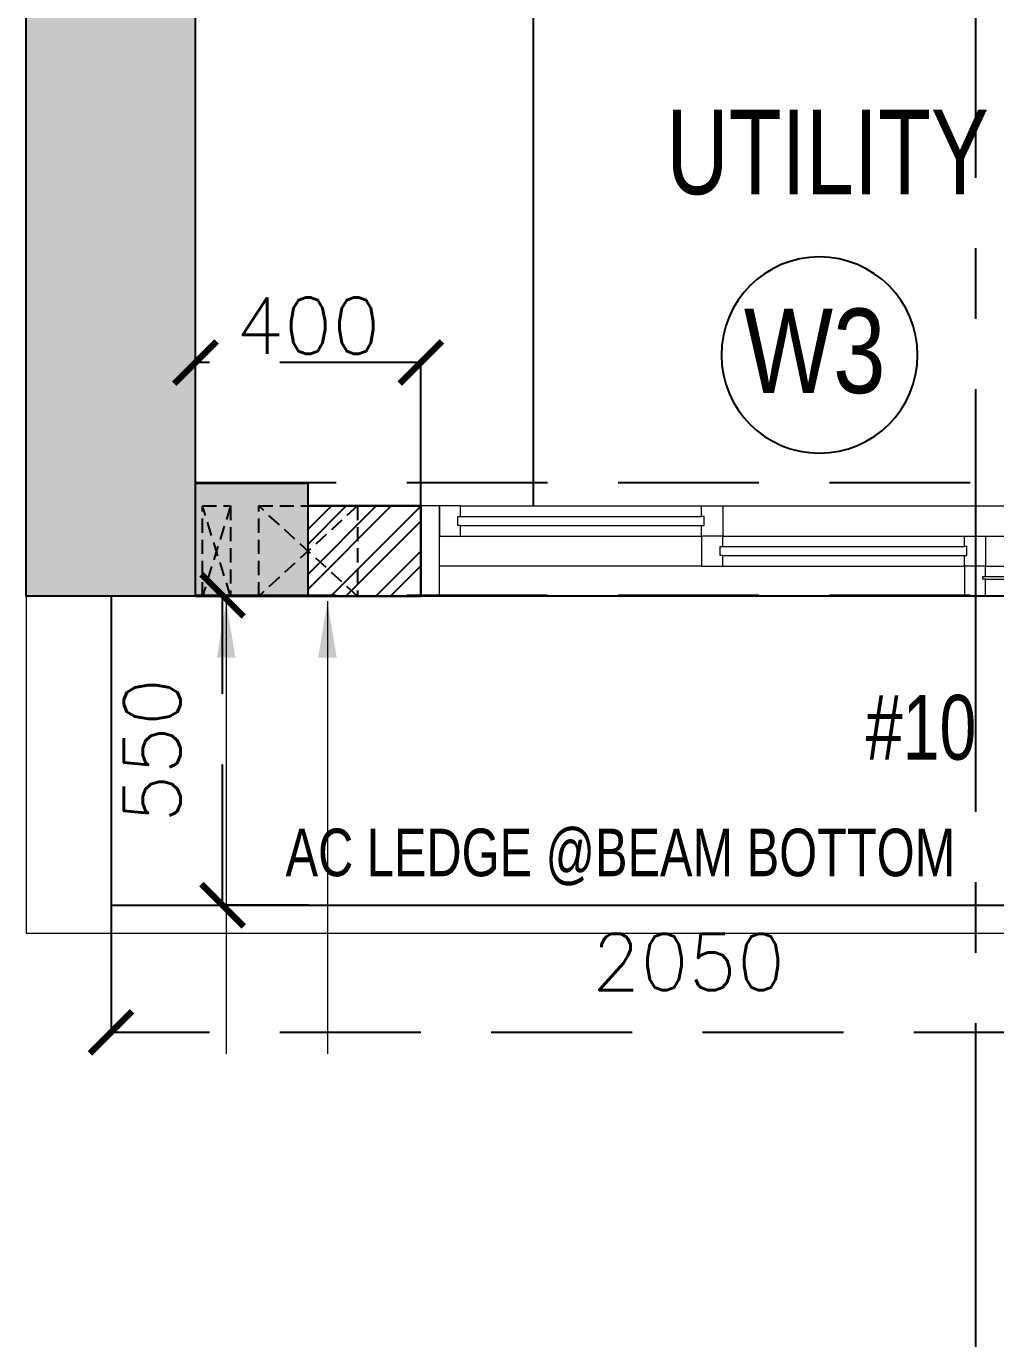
# Model space of a CAD drawing. Header units: millimetres. Extents: x 1167879 to 1231451, y -5731814 to -5645217.
# Drawn here: x 1193882 to 1195602, y -5720927 to -5718599 of the extents above; entities that cross this region are included whole.
import ezdxf
from ezdxf.enums import TextEntityAlignment as Align

# ---------------------------------------------------------------- set-up
doc = ezdxf.new("R2010")
doc.units = ezdxf.units.MM
doc.header["$LTSCALE"] = 1000
doc.header["$MEASUREMENT"] = 0
for name, pattern in [('3BHK-A$0$AUDIT_D_120904163729-0', [0]), ('3BHK-A$0$HIDDEN', [0.375, 0.25, -0.125]), ('AUDIT_D_120904163729-0', [0]), ('T8 - TYPICAL FLOOR CORE$0$HIDDEN', [0.375, 0.25, -0.125]), ('T8(T9 IS SIMILAR) - DIMENSION & TEXTING$0$HIDDEN', [0.375, 0.25, -0.125]), ('T8(T9 IS SIMILAR)$0$$0$HIDDEN', [0.375, 0.25, -0.125]), ('T8_REFUGE COLUMNS$0$CENTER2', [1.125, 0.75, -0.125, 0.125, -0.125])]:
    doc.linetypes.add(name, pattern=pattern)
doc.layers.get('0').update_dxf_attribs({"linetype": 'AUDIT_D_120904163729-0'})
for name, color, linetype in [('3BHK-A$0$$0$a-KIT FIX', 251, 'Continuous'), ('3BHK-A$0$A-HATCH -160', 251, '3BHK-A$0$AUDIT_D_120904163729-0'), ('T8 - TYPICAL FLOOR CORE$0$A-DIMENSIONS', 2, 'T8 - TYPICAL FLOOR CORE$0$HIDDEN'), ('T8 - TYPICAL FLOOR CORE$0$A-SLAB SUNK-AC LEDGES', 251, 'T8 - TYPICAL FLOOR CORE$0$HIDDEN'), ('T8(T9 IS SIMILAR) - DIMENSION & TEXTING$0$A-DIMENSIONS', 2, 'T8(T9 IS SIMILAR) - DIMENSION & TEXTING$0$HIDDEN'), ('T8(T9 IS SIMILAR) - DIMENSION & TEXTING$0$a-window-no', 125, 'Continuous'), ('T8(T9 IS SIMILAR)$0$$6$a-beam 2', 50, 'Continuous'), ('T8(T9 IS SIMILAR)$0$S-BEAM', 20, 'T8(T9 IS SIMILAR)$0$$0$HIDDEN'), ('T8_REFUGE COLUMNS$0$A-CENTERLINE', 193, 'T8_REFUGE COLUMNS$0$CENTER2'), ('T8_REFUGE COLUMNS$0$A-RCC COLS', 3, 'Continuous'), ('T8_REFUGE COLUMNS$0$A-SHEAR WALL THICKENING', 3, 'Continuous'), ('T8_TYPICAL COLUMNS$0$A-RCC COLS', 3, 'Continuous'), ('T8_TYPICAL COLUMNS$0$A-SHEAR WALL THICKENING', 3, 'Continuous')]:
    doc.layers.add(name, color=color, linetype=linetype)
for name, color, linetype, lineweight in [('3BHK-A$0$$0$Window', 4, 'Continuous', 20), ('3BHK-A$0$$1$A-WALL- 160', 6, 'Continuous', 30), ('T8(T9 IS SIMILAR) - DIMENSION & TEXTING$0$a-Text', 4, 'Continuous', 0), ('T8(T9 IS SIMILAR) - DIMENSION & TEXTING$0$R0-18-10-2014-T1-1st Podium Floor Plan$0$Text', 2, 'Continuous', 0), ('T8(T9 IS SIMILAR) - DIMENSION & TEXTING$0$T8 - TYPICAL FLOOR CORE$0$$1$a-Text', 4, 'Continuous', 0), ('T8(T9 IS SIMILAR)$0$D&W', 8, 'Continuous', 25)]:
    doc.layers.add(name, color=color, linetype=linetype, lineweight=lineweight)
doc.layers.add('A-BUA COMMON AREAS LEDGES', color=85, linetype='Continuous', lineweight=15, plot=False)
doc.layers.add('T8_REFUGE COLUMNS$0$COL-HATCH', color=7, linetype='Continuous', lineweight=25, true_color=0xa3a3a3)
doc.styles.add('T8 - TYPICAL FLOOR CORE$0$Romans 1', font='romans.shx', dxfattribs={"height": 100})
doc.styles.add('T8(T9 IS SIMILAR) - DIMENSION & TEXTING$0$ARIAL ARROW', font='swisscl.ttf')
doc.styles.add('T8(T9 IS SIMILAR) - DIMENSION & TEXTING$0$LODHA STANDERD', font='sanss___.ttf')
doc.styles.add('T8(T9 IS SIMILAR) - DIMENSION & TEXTING$0$Romans 1', font='romans.shx', dxfattribs={"height": 100})
doc.styles.add('T8(T9 IS SIMILAR) - DIMENSION & TEXTING$0$T8 - TYPICAL FLOOR CORE$0$$1$ARIAL ARROW', font='swisscl.ttf')
doc.styles.add('T8(T9 IS SIMILAR) - DIMENSION & TEXTING$0$Tahoma', font='tahoma.ttf')
doc.dimstyles.new('T8 - TYPICAL FLOOR CORE$0$ALPINE S', dxfattribs={"dimscale": 0, "dimtxt": 100, "dimasz": 75, "dimexe": 0, "dimexo": 0, "dimgap": 75, "dimtad": 1, "dimdec": 0, "dimzin": 0, "dimdsep": 46, "dimtxsty": 'T8 - TYPICAL FLOOR CORE$0$Romans 1', "dimblk": 'T8 - TYPICAL FLOOR CORE$0$_ArchTick', "dimcen": 0.09, "dimclrd": 256, "dimclre": 256, "dimclrt": 7, "dimadec": 0, "dimazin": 0, "dimtfac": 1, "dimtdec": 0, "dimtofl": 0, "dimtmove": 1, "dimatfit": 0, "dimldrblk": 'T8 - TYPICAL FLOOR CORE$0$_Open90', "dimfxl": 1, "dimtolj": 1, "dimtzin": 0, "dimarcsym": 0})
doc.dimstyles.new('T8(T9 IS SIMILAR) - DIMENSION & TEXTING$0$ALPINE S', dxfattribs={"dimscale": 0, "dimtxt": 100, "dimasz": 75, "dimexe": 0, "dimexo": 0, "dimgap": 75, "dimtad": 1, "dimdec": 0, "dimzin": 0, "dimdsep": 46, "dimtxsty": 'T8(T9 IS SIMILAR) - DIMENSION & TEXTING$0$Romans 1', "dimblk": 'T8(T9 IS SIMILAR) - DIMENSION & TEXTING$0$_ArchTick', "dimcen": 0.09, "dimclrd": 256, "dimclre": 256, "dimclrt": 7, "dimadec": 0, "dimazin": 0, "dimtfac": 1, "dimtdec": 0, "dimtofl": 0, "dimtmove": 1, "dimatfit": 0, "dimldrblk": 'T8(T9 IS SIMILAR) - DIMENSION & TEXTING$0$_Open90', "dimfxl": 1, "dimtolj": 1, "dimtzin": 0, "dimarcsym": 0})
doc.dimstyles.new('T8(T9 IS SIMILAR) - DIMENSION & TEXTING$0$SAMATA STD', dxfattribs={"dimtxt": 100, "dimasz": 50, "dimexe": 50, "dimexo": 50, "dimgap": 10, "dimtad": 0, "dimdec": 0, "dimrnd": 5, "dimzin": 0, "dimdsep": 46, "dimtxsty": 'T8(T9 IS SIMILAR) - DIMENSION & TEXTING$0$Tahoma', "dimblk": 'T8(T9 IS SIMILAR) - DIMENSION & TEXTING$0$_Origin2', "dimcen": -50, "dimdle": 50, "dimclrd": 7, "dimclre": 7, "dimclrt": 7, "dimadec": 0, "dimazin": 0, "dimtfac": 1, "dimtdec": 0, "dimtmove": 1, "dimatfit": 3, "dimfxl": 150, "dimtfill": 1, "dimtolj": 1, "dimtzin": 0, "dimlwd": -1, "dimlwe": -1, "dimarcsym": 0})

# ---------------------------------------------------------------- blocks, each defined once
blk = doc.blocks.new('T8(T9 IS SIMILAR) - DIMENSION & TEXTING$0$WINDOW TAG')
at = {"layer": 'T8(T9 IS SIMILAR) - DIMENSION & TEXTING$0$a-window-no'}
blk.add_circle((0, 0), 174.1, dxfattribs=at)
at = {"layer": 'T8(T9 IS SIMILAR) - DIMENSION & TEXTING$0$a-window-no', "style": 'T8(T9 IS SIMILAR) - DIMENSION & TEXTING$0$LODHA STANDERD'}
blk.add_attdef('WINDOW', text='', height=150, dxfattribs=at).set_placement((11.3, 2.8), align=Align.MIDDLE_CENTER)
blk = doc.blocks.new('T8(T9 IS SIMILAR) - DIMENSION & TEXTING$0$_ArchTick')
at = {"color": 0, "linetype": 'ByBlock', "const_width": 0.15}
blk.add_lwpolyline([(-0.5, -0.5), (0.5, 0.5)], dxfattribs=at)
blk = doc.blocks.new('*D332')
at = {"layer": 'T8(T9 IS SIMILAR) - DIMENSION & TEXTING$0$A-DIMENSIONS', "linetype": 'T8(T9 IS SIMILAR) - DIMENSION & TEXTING$0$HIDDEN', "lineweight": -2, "transparency": 16777216}
for p, q in [((1194182.2, -5719448.6), (1194182.2, -5719195.3)), ((1194582.2, -5719448.6), (1194582.2, -5719195.3))]:
    blk.add_line(p, q, dxfattribs=at)
at = {"layer": 'T8(T9 IS SIMILAR) - DIMENSION & TEXTING$0$A-DIMENSIONS', "lineweight": -2, "transparency": 16777216}
blk.add_line((1194582.2, -5719195.3), (1194182.2, -5719195.3), dxfattribs=at)
at = {"layer": 'T8(T9 IS SIMILAR) - DIMENSION & TEXTING$0$A-DIMENSIONS', "linetype": 'ByBlock', "lineweight": -2, "transparency": 16777216, "xscale": 75, "yscale": 75, "zscale": 75, "rotation": 180}
blk.add_blockref('T8(T9 IS SIMILAR) - DIMENSION & TEXTING$0$_ArchTick', (1194182.2, -5719195.3), dxfattribs=at)
at = {"layer": 'T8(T9 IS SIMILAR) - DIMENSION & TEXTING$0$A-DIMENSIONS', "linetype": 'ByBlock', "lineweight": -2, "transparency": 16777216, "xscale": 75, "yscale": 75, "zscale": 75}
blk.add_blockref('T8(T9 IS SIMILAR) - DIMENSION & TEXTING$0$_ArchTick', (1194582.2, -5719195.3), dxfattribs=at)
at = {"layer": 'T8(T9 IS SIMILAR) - DIMENSION & TEXTING$0$A-DIMENSIONS', "color": 7, "linetype": 'ByBlock', "transparency": 16777216, "insert": (1194382.2, -5719129.7), "char_height": 100, "attachment_point": 5, "style": 'T8(T9 IS SIMILAR) - DIMENSION & TEXTING$0$Romans 1'}
blk.add_mtext('\\A1;400', dxfattribs=at)
blk = doc.blocks.new('T8(T9 IS SIMILAR) - DIMENSION & TEXTING$0$_Open90')
at = {"color": 0, "linetype": 'ByBlock', "lineweight": -2}
for p, q in [((-0.5, 0.5), (0, 0)), ((0, 0), (-1, 0)), ((0, 0), (-0.5, -0.5))]:
    blk.add_line(p, q, dxfattribs=at)
blk = doc.blocks.new('T8(T9 IS SIMILAR) - DIMENSION & TEXTING$0$_Origin2')
at = {"color": 0, "linetype": 'ByBlock', "lineweight": -2}
blk.add_line((-0.5, 0), (-1, 0), dxfattribs=at)
for radius in [0.5, 0.25]:
    blk.add_circle((0, 0), radius, dxfattribs=at)
blk = doc.blocks.new('*D187')
at = {"layer": 'T8(T9 IS SIMILAR) - DIMENSION & TEXTING$0$A-DIMENSIONS', "linetype": 'T8(T9 IS SIMILAR) - DIMENSION & TEXTING$0$HIDDEN', "lineweight": -2, "transparency": 16777216}
for p, q in [((1194032.5, -5720158.4), (1194032.5, -5720383.9)), ((1196082.2, -5720158.4), (1196082.2, -5720383.9))]:
    blk.add_line(p, q, dxfattribs=at)
at = {"layer": 'T8(T9 IS SIMILAR) - DIMENSION & TEXTING$0$A-DIMENSIONS', "lineweight": -2, "transparency": 16777216}
blk.add_line((1196082.2, -5720383.9), (1194032.5, -5720383.9), dxfattribs=at)
at = {"layer": 'T8(T9 IS SIMILAR) - DIMENSION & TEXTING$0$A-DIMENSIONS', "linetype": 'ByBlock', "lineweight": -2, "transparency": 16777216, "xscale": 75, "yscale": 75, "zscale": 75, "rotation": 180}
blk.add_blockref('T8(T9 IS SIMILAR) - DIMENSION & TEXTING$0$_ArchTick', (1194032.5, -5720383.9), dxfattribs=at)
at = {"layer": 'T8(T9 IS SIMILAR) - DIMENSION & TEXTING$0$A-DIMENSIONS', "linetype": 'ByBlock', "lineweight": -2, "transparency": 16777216, "xscale": 75, "yscale": 75, "zscale": 75}
blk.add_blockref('T8(T9 IS SIMILAR) - DIMENSION & TEXTING$0$_ArchTick', (1196082.2, -5720383.9), dxfattribs=at)
at = {"layer": 'T8(T9 IS SIMILAR) - DIMENSION & TEXTING$0$A-DIMENSIONS', "color": 7, "linetype": 'ByBlock', "transparency": 16777216, "insert": (1195057.4, -5720258.9), "char_height": 100, "attachment_point": 5, "style": 'T8(T9 IS SIMILAR) - DIMENSION & TEXTING$0$Romans 1'}
blk.add_mtext('\\A1;2050', dxfattribs=at)
blk = doc.blocks.new('T8_REFUGE COLUMNS$0$A$C277F3394')
at = {"layer": 'T8_REFUGE COLUMNS$0$A-SHEAR WALL THICKENING', "linetype": 'ByBlock', "true_color": 0xa3a3a3}
h = blk.add_hatch(color=253, dxfattribs=at)
h.dxf.hatch_style = 1
h.paths.add_polyline_path([(-10710.2, -185), (-10910.2, -185), (-10910.2, -385), (-10710.2, -385)])
at = {"layer": 'T8_REFUGE COLUMNS$0$A-SHEAR WALL THICKENING', "linetype": 'ByBlock'}
blk.add_lwpolyline([(-10710.2, -185), (-10910.2, -185), (-10910.2, -385), (-10710.2, -385)], close=True, dxfattribs=at)
blk = doc.blocks.new('T8_REFUGE COLUMNS$0$A$C46A13422')
at = {"layer": 'T8_REFUGE COLUMNS$0$A-SHEAR WALL THICKENING', "linetype": 'ByBlock'}
blk.add_blockref('T8_REFUGE COLUMNS$0$A$C277F3394', (-5609.8, -7500), dxfattribs=at)
blk = doc.blocks.new('T8_REFUGE COLUMNS')
at = {"layer": 'T8_REFUGE COLUMNS$0$COL-HATCH', "linetype": 'ByBlock'}
h = blk.add_hatch(color=256, dxfattribs=at)
h.dxf.hatch_style = 1
h.paths.add_polyline_path([(1194182.1, -5719609.9), (1193882.1, -5719609.9), (1193882.1, -5717174.9), (1194182.1, -5717174.9)])
at = {"layer": 'T8_REFUGE COLUMNS$0$A-CENTERLINE'}
blk.add_line((1195567.1, -5727867.6), (1195567.1, -5698299.6), dxfattribs=at)
at = {"layer": 'T8_REFUGE COLUMNS$0$A-RCC COLS', "linetype": 'ByBlock'}
blk.add_lwpolyline([(1194182.1, -5719609.9), (1193882.1, -5719609.9), (1193882.1, -5717174.9), (1194182.1, -5717174.9)], close=True, dxfattribs=at)
blk.add_blockref('T8_REFUGE COLUMNS$0$A$C46A13422', (1210702.1, -5711724.9), dxfattribs=at)
blk = doc.blocks.new('T8_TYPICAL COLUMNS$0$A$C277F3394')
at = {"layer": 'T8_TYPICAL COLUMNS$0$A-SHEAR WALL THICKENING', "linetype": 'ByBlock'}
h = blk.add_hatch(color=31, dxfattribs=at)
h.dxf.hatch_style = 1
h.paths.add_polyline_path([(-10710.2, -185), (-10910.2, -185), (-10910.2, -385), (-10710.2, -385)])
blk.add_lwpolyline([(-10710.2, -185), (-10910.2, -185), (-10910.2, -385), (-10710.2, -385)], close=True, dxfattribs=at)
blk = doc.blocks.new('T8_TYPICAL COLUMNS$0$A$C46A13422')
at = {"layer": 'T8_TYPICAL COLUMNS$0$A-SHEAR WALL THICKENING', "linetype": 'ByBlock'}
blk.add_blockref('T8_TYPICAL COLUMNS$0$A$C277F3394', (-5609.8, -7500), dxfattribs=at)
blk = doc.blocks.new('T8_TYPICAL COLUMNS')
at = {"layer": 'T8_TYPICAL COLUMNS$0$A-RCC COLS', "linetype": 'ByBlock'}
for name, p in [('T8_REFUGE COLUMNS', (0, 0)), ('T8_TYPICAL COLUMNS$0$A$C46A13422', (1210702.1, -5711724.9))]:
    blk.add_blockref(name, p, dxfattribs=at)
blk = doc.blocks.new('3BHK-A$0$$0$1500')
at = {"layer": '3BHK-A$0$$0$Window', "color": 1, "lineweight": 13}
for p, q in [((1150276.5, -5694418.8), (1148842.5, -5694418.8)), ((1149307.5, -5694418.8), (1148880, -5694418.8)), ((1149307.5, -5694472.1), (1148880, -5694472.1)), ((1149773.7, -5694472.1), (1149345, -5694472.1)), ((1149811.2, -5694472.1), (1150276.5, -5694472.1)), ((1149307.5, -5694525.5), (1148842.5, -5694525.5)), ((1149773.7, -5694525.5), (1149345, -5694525.5)), ((1150239, -5694525.5), (1149811.2, -5694525.5)), ((1149773.7, -5694578.8), (1148842.5, -5694578.8)), ((1150239, -5694578.8), (1149811.2, -5694578.8))]:
    blk.add_line(p, q, dxfattribs=at)
at = {"layer": '3BHK-A$0$$0$Window', "color": 5, "lineweight": 13}
for p, q in [((1149307.5, -5694449.1), (1148880, -5694449.1)), ((1149307.5, -5694453.6), (1148880, -5694453.6)), ((1149773.7, -5694490.7), (1149345, -5694490.7)), ((1149773.7, -5694506.9), (1149345, -5694506.9)), ((1150239, -5694544.1), (1149811.2, -5694544.1)), ((1150239, -5694560.2), (1149811.2, -5694560.2))]:
    blk.add_line(p, q, dxfattribs=at)
at = {"layer": '3BHK-A$0$$0$Window', "color": 4, "lineweight": 13}
for points in [[(1148842.5, -5694418.8), (1148809.5, -5694418.8), (1148809.5, -5694578.8), (1148842.5, -5694578.8)], [(1148880, -5694453.6), (1148880, -5694472.1), (1148842.5, -5694472.1), (1148842.5, -5694418.8), (1148880, -5694418.8), (1148880, -5694449.1), (1148875.5, -5694449.1), (1148875.5, -5694453.6)], [(1149307.5, -5694453.6), (1149307.5, -5694472.1), (1149345, -5694472.1), (1149345, -5694418.8), (1149307.5, -5694418.8), (1149307.5, -5694449.1), (1149312, -5694449.1), (1149312, -5694453.6)], [(1150309.5, -5694418.8), (1150276.5, -5694418.8), (1150276.5, -5694578.8), (1150309.5, -5694578.8)], [(1149345, -5694506.9), (1149345, -5694525.5), (1149307.5, -5694525.5), (1149307.5, -5694472.1), (1149345, -5694472.1), (1149345, -5694490.7), (1149340.5, -5694490.7), (1149340.5, -5694506.9)], [(1149773.7, -5694506.9), (1149773.7, -5694525.5), (1149811.2, -5694525.5), (1149811.2, -5694472.1), (1149773.7, -5694472.1), (1149773.7, -5694490.7), (1149778.2, -5694490.7), (1149778.2, -5694506.9)], [(1149811.2, -5694560.2), (1149811.2, -5694578.8), (1149773.7, -5694578.8), (1149773.7, -5694525.5), (1149811.2, -5694525.5), (1149811.2, -5694544.1), (1149806.7, -5694544.1), (1149806.7, -5694560.2)], [(1150239, -5694560.2), (1150239, -5694578.8), (1150276.5, -5694578.8), (1150276.5, -5694525.5), (1150239, -5694525.5), (1150239, -5694544.1), (1150243.5, -5694544.1), (1150243.5, -5694560.2)]]:
    blk.add_lwpolyline(points, close=True, dxfattribs=at)
blk = doc.blocks.new('3BHK-A')
at = {"layer": '3BHK-A$0$A-HATCH -160', "linetype": 'ByBlock'}
h = blk.add_hatch(dxfattribs=at)
h.set_pattern_fill('ANSI32', color=256, scale=150)
h.set_pattern_definition([(45, (-0.65, 1285.594), (-39.77475644, 39.77475644), []), (45, (25.864, 1285.594), (-39.77475644, 39.77475644), [])])
h.paths.add_polyline_path([(1194382.1, -5719609.9), (1194582.2, -5719609.9), (1194582.2, -5719449.9), (1194382.1, -5719449.9)])
at = {"linetype": '3BHK-A$0$HIDDEN', "ltscale": 0.1}
for p, q in [((1194244.6, -5719449.9, -0.5), (1194194.6, -5719609.9, -0.5)), ((1194244.6, -5719609.9, -0.5), (1194194.6, -5719449.9, -0.5)), ((1194469.6, -5719609.9, -0.5), (1194294.6, -5719449.9, -0.5)), ((1194469.6, -5719449.9, -0.5), (1194294.6, -5719609.9, -0.5))]:
    blk.add_line(p, q, dxfattribs=at)
at = {"linetype": '3BHK-A$0$HIDDEN', "ltscale": 0.1, "elevation": -0.5}
for points in [[(1194244.6, -5719609.9), (1194194.6, -5719609.9), (1194194.6, -5719449.9), (1194244.6, -5719449.9)], [(1194469.6, -5719609.9), (1194294.6, -5719609.9), (1194294.6, -5719449.9), (1194469.6, -5719449.9)]]:
    blk.add_lwpolyline(points, close=True, dxfattribs=at)
at = {"layer": '3BHK-A$0$$0$a-KIT FIX', "color": 1}
blk.add_line((1194782.3, -5719448.6, 0), (1194782.3, -5715474, 0), dxfattribs=at)
at = {"layer": '3BHK-A$0$$1$A-WALL- 160', "linetype": 'ByBlock'}
for p, q in [((1194382.1, -5719449.9, -1), (1194582.2, -5719449.9, -0.5)), ((1194582.2, -5719609.9, -0.5), (1194582.2, -5719449.9, -0.5)), ((1194382.1, -5719609.9, -0.5), (1194582.2, -5719609.9, -0.5))]:
    blk.add_line(p, q, dxfattribs=at)
at = {"layer": '3BHK-A$0$$1$A-WALL- 160', "linetype": 'ByBlock', "rotation": 180}
blk.add_blockref('3BHK-A$0$$0$1500', (2344891.7, -11414028.7, -0.5), dxfattribs=at)
blk = doc.blocks.new('T8 - TYPICAL FLOOR CORE$0$_ArchTick')
at = {"color": 0, "linetype": 'ByBlock', "const_width": 0.15}
blk.add_lwpolyline([(-0.5, -0.5), (0.5, 0.5)], dxfattribs=at)
blk = doc.blocks.new('*D787')
at = {"layer": 'T8 - TYPICAL FLOOR CORE$0$A-DIMENSIONS', "linetype": 'T8 - TYPICAL FLOOR CORE$0$HIDDEN', "lineweight": -2, "transparency": 16777216}
for p, q in [((1194383, -5719608.6), (1194230.5, -5719608.6)), ((1194383, -5720158.4), (1194230.5, -5720158.4))]:
    blk.add_line(p, q, dxfattribs=at)
at = {"layer": 'T8 - TYPICAL FLOOR CORE$0$A-DIMENSIONS', "lineweight": -2, "transparency": 16777216}
blk.add_line((1194230.5, -5720158.4), (1194230.5, -5719608.6), dxfattribs=at)
at = {"layer": 'T8 - TYPICAL FLOOR CORE$0$A-DIMENSIONS', "linetype": 'ByBlock', "lineweight": -2, "transparency": 16777216, "xscale": 75, "yscale": 75, "zscale": 75}
for p, rotation in [((1194230.5, -5719608.6), 90), ((1194230.5, -5720158.4), 270)]:
    blk.add_blockref('T8 - TYPICAL FLOOR CORE$0$_ArchTick', p, dxfattribs=dict(at, rotation=rotation))
at = {"layer": 'T8 - TYPICAL FLOOR CORE$0$A-DIMENSIONS', "color": 7, "linetype": 'ByBlock', "transparency": 16777216, "insert": (1194105.5, -5719883.5), "char_height": 100, "attachment_point": 5, "rotation": 90, "style": 'T8 - TYPICAL FLOOR CORE$0$Romans 1'}
blk.add_mtext('\\A1;550', dxfattribs=at)
blk = doc.blocks.new('T8 - TYPICAL FLOOR CORE$0$_Open90')
at = {"color": 0, "linetype": 'ByBlock', "lineweight": -2}
for p, q in [((-0.5, 0.5), (0, 0)), ((0, 0), (-1, 0)), ((0, 0), (-0.5, -0.5))]:
    blk.add_line(p, q, dxfattribs=at)
blk = doc.blocks.new('T8(T9 IS SIMILAR) - DIMENSION & TEXTING')
at = {"layer": 'T8(T9 IS SIMILAR) - DIMENSION & TEXTING$0$a-window-no'}
ref = blk.add_blockref('T8(T9 IS SIMILAR) - DIMENSION & TEXTING$0$WINDOW TAG', (1195289.6, -5719182.1), dxfattribs=dict(at, xscale=-1))
ref.add_attrib('WINDOW', 'W3', dxfattribs={"height": 150, "style": 'T8(T9 IS SIMILAR) - DIMENSION & TEXTING$0$LODHA STANDERD', "width": 0.8}).set_placement((1195281.2, -5719174.6), align=Align.MIDDLE_CENTER)
at = {"layer": 'T8(T9 IS SIMILAR) - DIMENSION & TEXTING$0$a-Text', "style": 'T8(T9 IS SIMILAR) - DIMENSION & TEXTING$0$ARIAL ARROW'}
blk.add_text('UTILITY', height=150, dxfattribs=at).set_placement((1195017.7, -5718896.8))
at = {"layer": 'T8(T9 IS SIMILAR) - DIMENSION & TEXTING$0$R0-18-10-2014-T1-1st Podium Floor Plan$0$Text', "linetype": 'ByBlock', "style": 'T8(T9 IS SIMILAR) - DIMENSION & TEXTING$0$ARIAL ARROW'}
blk.add_text('#10', height=114.75, dxfattribs=at).set_placement((1195371.8, -5719900))
at = {"layer": 'T8(T9 IS SIMILAR) - DIMENSION & TEXTING$0$T8 - TYPICAL FLOOR CORE$0$$1$a-Text', "style": 'T8(T9 IS SIMILAR) - DIMENSION & TEXTING$0$T8 - TYPICAL FLOOR CORE$0$$1$ARIAL ARROW'}
blk.add_text('AC LEDGE @BEAM BOTTOM', height=84.375, dxfattribs=at).set_placement((1194342.2, -5720106.8, 0))
at = {"layer": 'T8(T9 IS SIMILAR) - DIMENSION & TEXTING$0$A-DIMENSIONS', "linetype": 'ByBlock'}
dim = blk.add_linear_dim(base=(1194182.2, -5719195.3), p1=(1194582.2, -5719448.6, 0.5), p2=(1194182.2, -5719448.6), angle=180, dimstyle='T8(T9 IS SIMILAR) - DIMENSION & TEXTING$0$ALPINE S', override={"dimscale": 1, "dimfxl": 5, "dimarcsym": 1}, dxfattribs=at)
dim.commit()
dim.dimension.update_dxf_attribs({"geometry": '*D332', "text_midpoint": (1194382.2, -5719254.7), "dimtype": 128})
dim = blk.add_linear_dim(base=(1194032.5, -5720383.9), p1=(1196082.2, -5720158.4, 0), p2=(1194032.5, -5720158.4, 0), dimstyle='T8(T9 IS SIMILAR) - DIMENSION & TEXTING$0$ALPINE S', override={"dimscale": 1, "dimfxl": 5, "dimarcsym": 1}, dxfattribs=at)
dim.commit()
dim.dimension.update_dxf_attribs({"geometry": '*D187', "text_midpoint": (1195057.4, -5720258.9)})
at = {"layer": 'T8(T9 IS SIMILAR) - DIMENSION & TEXTING$0$R0-18-10-2014-T1-1st Podium Floor Plan$0$Text'}
for points in [[(1194236.8, -5719618.9), (1194236.8, -5720248.5), (1194236.8, -5720422.1)], [(1194416.5, -5719618.9), (1194416.6, -5720248.5), (1194416.5, -5720422.1)]]:
    blk.add_leader(points, dimstyle='T8(T9 IS SIMILAR) - DIMENSION & TEXTING$0$SAMATA STD', override={"dimscale": 1, "dimasz": 100, "dimclrd": 2, "dimfxlon": 1, "dimarcsym": 1}, dxfattribs=at)
blk = doc.blocks.new('T8 - TYPICAL FLOOR CORE')
at = {"layer": 'T8 - TYPICAL FLOOR CORE$0$A-SLAB SUNK-AC LEDGES', "linetype": 'ByBlock'}
for p, q in [((1194032.5, -5719608.6, 0), (1194032.5, -5720158.4, 0)), ((1194032.5, -5720158.4, 0), (1196082.2, -5720158.4, 0))]:
    blk.add_line(p, q, dxfattribs=at)
at = {"layer": 'T8 - TYPICAL FLOOR CORE$0$A-DIMENSIONS', "linetype": 'ByBlock'}
dim = blk.add_linear_dim(base=(1194230.5, -5719608.6), p1=(1194383, -5720158.4, 0), p2=(1194383, -5719608.6, 0), angle=90, dimstyle='T8 - TYPICAL FLOOR CORE$0$ALPINE S', override={"dimscale": 1, "dimfxl": 5, "dimarcsym": 1}, dxfattribs=at)
dim.commit()
dim.dimension.update_dxf_attribs({"geometry": '*D787', "text_midpoint": (1194105.5, -5719883.5)})
blk = doc.blocks.new('T8(T9 IS SIMILAR)')
at = {"layer": 'T8(T9 IS SIMILAR)$0$D&W', "linetype": 'ByBlock'}
blk.add_blockref('3BHK-A', (0, 0), dxfattribs=at)
blk.add_blockref('T8 - TYPICAL FLOOR CORE', (0, 0), dxfattribs=at)
blk.add_blockref('T8_TYPICAL COLUMNS', (0, 0), dxfattribs=at)
at = {"layer": 'T8(T9 IS SIMILAR)$0$$6$a-beam 2', "linetype": 'ByBlock'}
blk.add_blockref('T8(T9 IS SIMILAR) - DIMENSION & TEXTING', (0, 0), dxfattribs=at)
at = {"layer": 'T8(T9 IS SIMILAR)$0$S-BEAM'}
for p, q in [((1194182.3, -5719408.3, -0.3), (1196682.2, -5719408.3, 0)), ((1194182.3, -5719608.3, -0.3), (1196682.2, -5719608.3, 0))]:
    blk.add_line(p, q, dxfattribs=at)
at = {"layer": 'T8(T9 IS SIMILAR)$0$S-BEAM', "elevation": -0.2}
blk.add_lwpolyline([(1194032.7, -5719608.2), (1194032.7, -5720158.2), (1196082.1, -5720158.5)], dxfattribs=at)

msp = doc.modelspace()

# ---------------------------------------------------------------- linework, layer by layer
at = {"layer": 'A-BUA COMMON AREAS LEDGES', "linetype": 'ByBlock', "elevation": 0.6}
msp.add_lwpolyline([(1193882.3, -5719608.7), (1196081.9, -5719608.7), (1196081.9, -5720208.7), (1193882.3, -5720208.7)], close=True, dxfattribs=at)

# ---------------------------------------------------------------- next in the draw order: block references
at = {"linetype": 'ByBlock'}
msp.add_blockref('T8(T9 IS SIMILAR) - DIMENSION & TEXTING', (0, 0), dxfattribs=at)

# ---------------------------------------------------------------- next in the draw order: block references
msp.add_blockref('T8(T9 IS SIMILAR)', (0, 0), dxfattribs=at)

doc.saveas('drawing.dxf')
